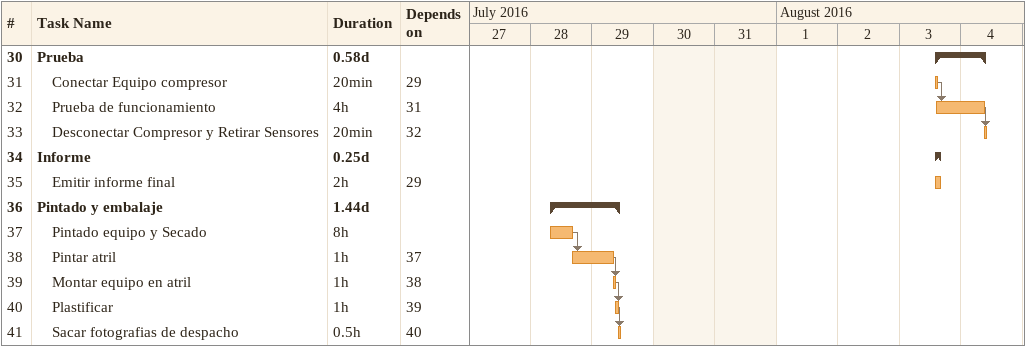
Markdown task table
| ID | Level | Task | Duration | Start | Finish | Predecessors |
|---|---|---|---|---|---|---|
| 30 | 1 | **Prueba** | 0.58d | 2016-08-03 | 2016-08-04 |  |
| 31 | 2 | Conectar Equipo compresor | 20min | 2016-08-03 | 2016-08-03 | 29 |
| 32 | 2 | Prueba de funcionamiento | 4h | 2016-08-03 | 2016-08-04 | 31 |
| 33 | 2 | Desconectar Compresor y Retirar Sensores | 20min | 2016-08-04 | 2016-08-04 | 32 |
| 34 | 1 | **Informe** | 0.25d | 2016-08-03 | 2016-08-03 |  |
| 35 | 2 | Emitir informe final | 2h | 2016-08-03 | 2016-08-03 | 29 |
| 36 | 1 | **Pintado y embalaje** | 1.44d | 2016-07-28 | 2016-07-29 |  |
| 37 | 2 | Pintado equipo y Secado | 8h | 2016-07-28 | 2016-07-28 |  |
| 38 | 2 | Pintar atril | 1h | 2016-07-28 | 2016-07-29 | 37 |
| 39 | 2 | Montar equipo en atril | 1h | 2016-07-29 | 2016-07-29 | 38 |
| 40 | 2 | Plastificar | 1h | 2016-07-29 | 2016-07-29 | 39 |
| 41 | 2 | Sacar fotografias de despacho | 0.5h | 2016-07-29 | 2016-07-29 | 40 |
